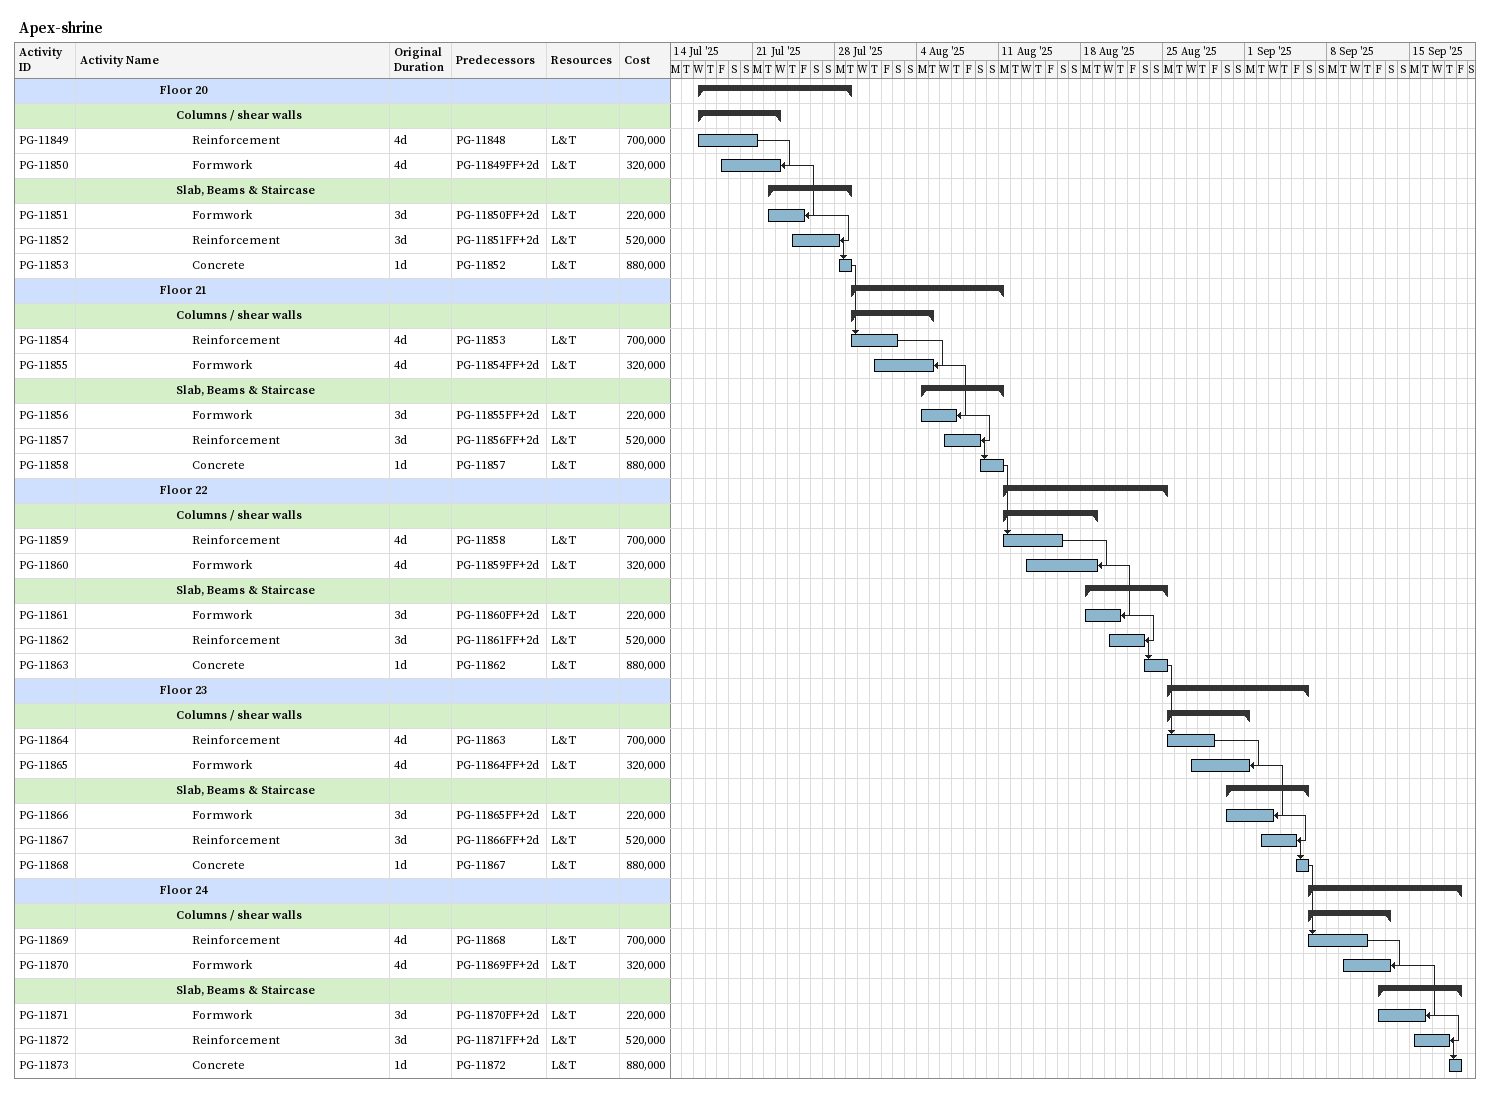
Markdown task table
Apex-shrine

| ID | Level | Task | Original duration | Start | Finish | Predecessors | Resources | Cost |
|---|---|---|---|---|---|---|---|---|
|  | 6 | **Floor 20** |  | 2025-07-16 | 2025-07-29 |  |  |  |
|  | 7 | **Columns / shear walls** |  | 2025-07-16 | 2025-07-23 |  |  |  |
| PG-11849 | 8 | Reinforcement | 4d | 2025-07-16 | 2025-07-21 | PG-11848 | L&T | 700000 |
| PG-11850 | 8 | Formwork | 4d | 2025-07-18 | 2025-07-23 | PG-11849FF+2d | L&T | 320000 |
|  | 7 | **Slab, Beams & Staircase** |  | 2025-07-22 | 2025-07-29 |  |  |  |
| PG-11851 | 8 | Formwork | 3d | 2025-07-22 | 2025-07-25 | PG-11850FF+2d | L&T | 220000 |
| PG-11852 | 8 | Reinforcement | 3d | 2025-07-24 | 2025-07-28 | PG-11851FF+2d | L&T | 520000 |
| PG-11853 | 8 | Concrete | 1d | 2025-07-28 | 2025-07-29 | PG-11852 | L&T | 880000 |
|  | 6 | **Floor 21** |  | 2025-07-29 | 2025-08-11 |  |  |  |
|  | 7 | **Columns / shear walls** |  | 2025-07-29 | 2025-08-05 |  |  |  |
| PG-11854 | 8 | Reinforcement | 4d | 2025-07-29 | 2025-08-02 | PG-11853 | L&T | 700000 |
| PG-11855 | 8 | Formwork | 4d | 2025-07-31 | 2025-08-05 | PG-11854FF+2d | L&T | 320000 |
|  | 7 | **Slab, Beams & Staircase** |  | 2025-08-04 | 2025-08-11 |  |  |  |
| PG-11856 | 8 | Formwork | 3d | 2025-08-04 | 2025-08-07 | PG-11855FF+2d | L&T | 220000 |
| PG-11857 | 8 | Reinforcement | 3d | 2025-08-06 | 2025-08-09 | PG-11856FF+2d | L&T | 520000 |
| PG-11858 | 8 | Concrete | 1d | 2025-08-09 | 2025-08-11 | PG-11857 | L&T | 880000 |
|  | 6 | **Floor 22** |  | 2025-08-11 | 2025-08-25 |  |  |  |
|  | 7 | **Columns / shear walls** |  | 2025-08-11 | 2025-08-19 |  |  |  |
| PG-11859 | 8 | Reinforcement | 4d | 2025-08-11 | 2025-08-16 | PG-11858 | L&T | 700000 |
| PG-11860 | 8 | Formwork | 4d | 2025-08-13 | 2025-08-19 | PG-11859FF+2d | L&T | 320000 |
|  | 7 | **Slab, Beams & Staircase** |  | 2025-08-18 | 2025-08-25 |  |  |  |
| PG-11861 | 8 | Formwork | 3d | 2025-08-18 | 2025-08-21 | PG-11860FF+2d | L&T | 220000 |
| PG-11862 | 8 | Reinforcement | 3d | 2025-08-20 | 2025-08-23 | PG-11861FF+2d | L&T | 520000 |
| PG-11863 | 8 | Concrete | 1d | 2025-08-23 | 2025-08-25 | PG-11862 | L&T | 880000 |
|  | 6 | **Floor 23** |  | 2025-08-25 | 2025-09-06 |  |  |  |
|  | 7 | **Columns / shear walls** |  | 2025-08-25 | 2025-09-01 |  |  |  |
| PG-11864 | 8 | Reinforcement | 4d | 2025-08-25 | 2025-08-29 | PG-11863 | L&T | 700000 |
| PG-11865 | 8 | Formwork | 4d | 2025-08-27 | 2025-09-01 | PG-11864FF+2d | L&T | 320000 |
|  | 7 | **Slab, Beams & Staircase** |  | 2025-08-30 | 2025-09-06 |  |  |  |
| PG-11866 | 8 | Formwork | 3d | 2025-08-30 | 2025-09-03 | PG-11865FF+2d | L&T | 220000 |
| PG-11867 | 8 | Reinforcement | 3d | 2025-09-02 | 2025-09-05 | PG-11866FF+2d | L&T | 520000 |
| PG-11868 | 8 | Concrete | 1d | 2025-09-05 | 2025-09-06 | PG-11867 | L&T | 880000 |
|  | 6 | **Floor 24** |  | 2025-09-06 | 2025-09-19 |  |  |  |
|  | 7 | **Columns / shear walls** |  | 2025-09-06 | 2025-09-13 |  |  |  |
| PG-11869 | 8 | Reinforcement | 4d | 2025-09-06 | 2025-09-11 | PG-11868 | L&T | 700000 |
| PG-11870 | 8 | Formwork | 4d | 2025-09-09 | 2025-09-13 | PG-11869FF+2d | L&T | 320000 |
|  | 7 | **Slab, Beams & Staircase** |  | 2025-09-12 | 2025-09-19 |  |  |  |
| PG-11871 | 8 | Formwork | 3d | 2025-09-12 | 2025-09-16 | PG-11870FF+2d | L&T | 220000 |
| PG-11872 | 8 | Reinforcement | 3d | 2025-09-15 | 2025-09-18 | PG-11871FF+2d | L&T | 520000 |
| PG-11873 | 8 | Concrete | 1d | 2025-09-18 | 2025-09-19 | PG-11872 | L&T | 880000 |
